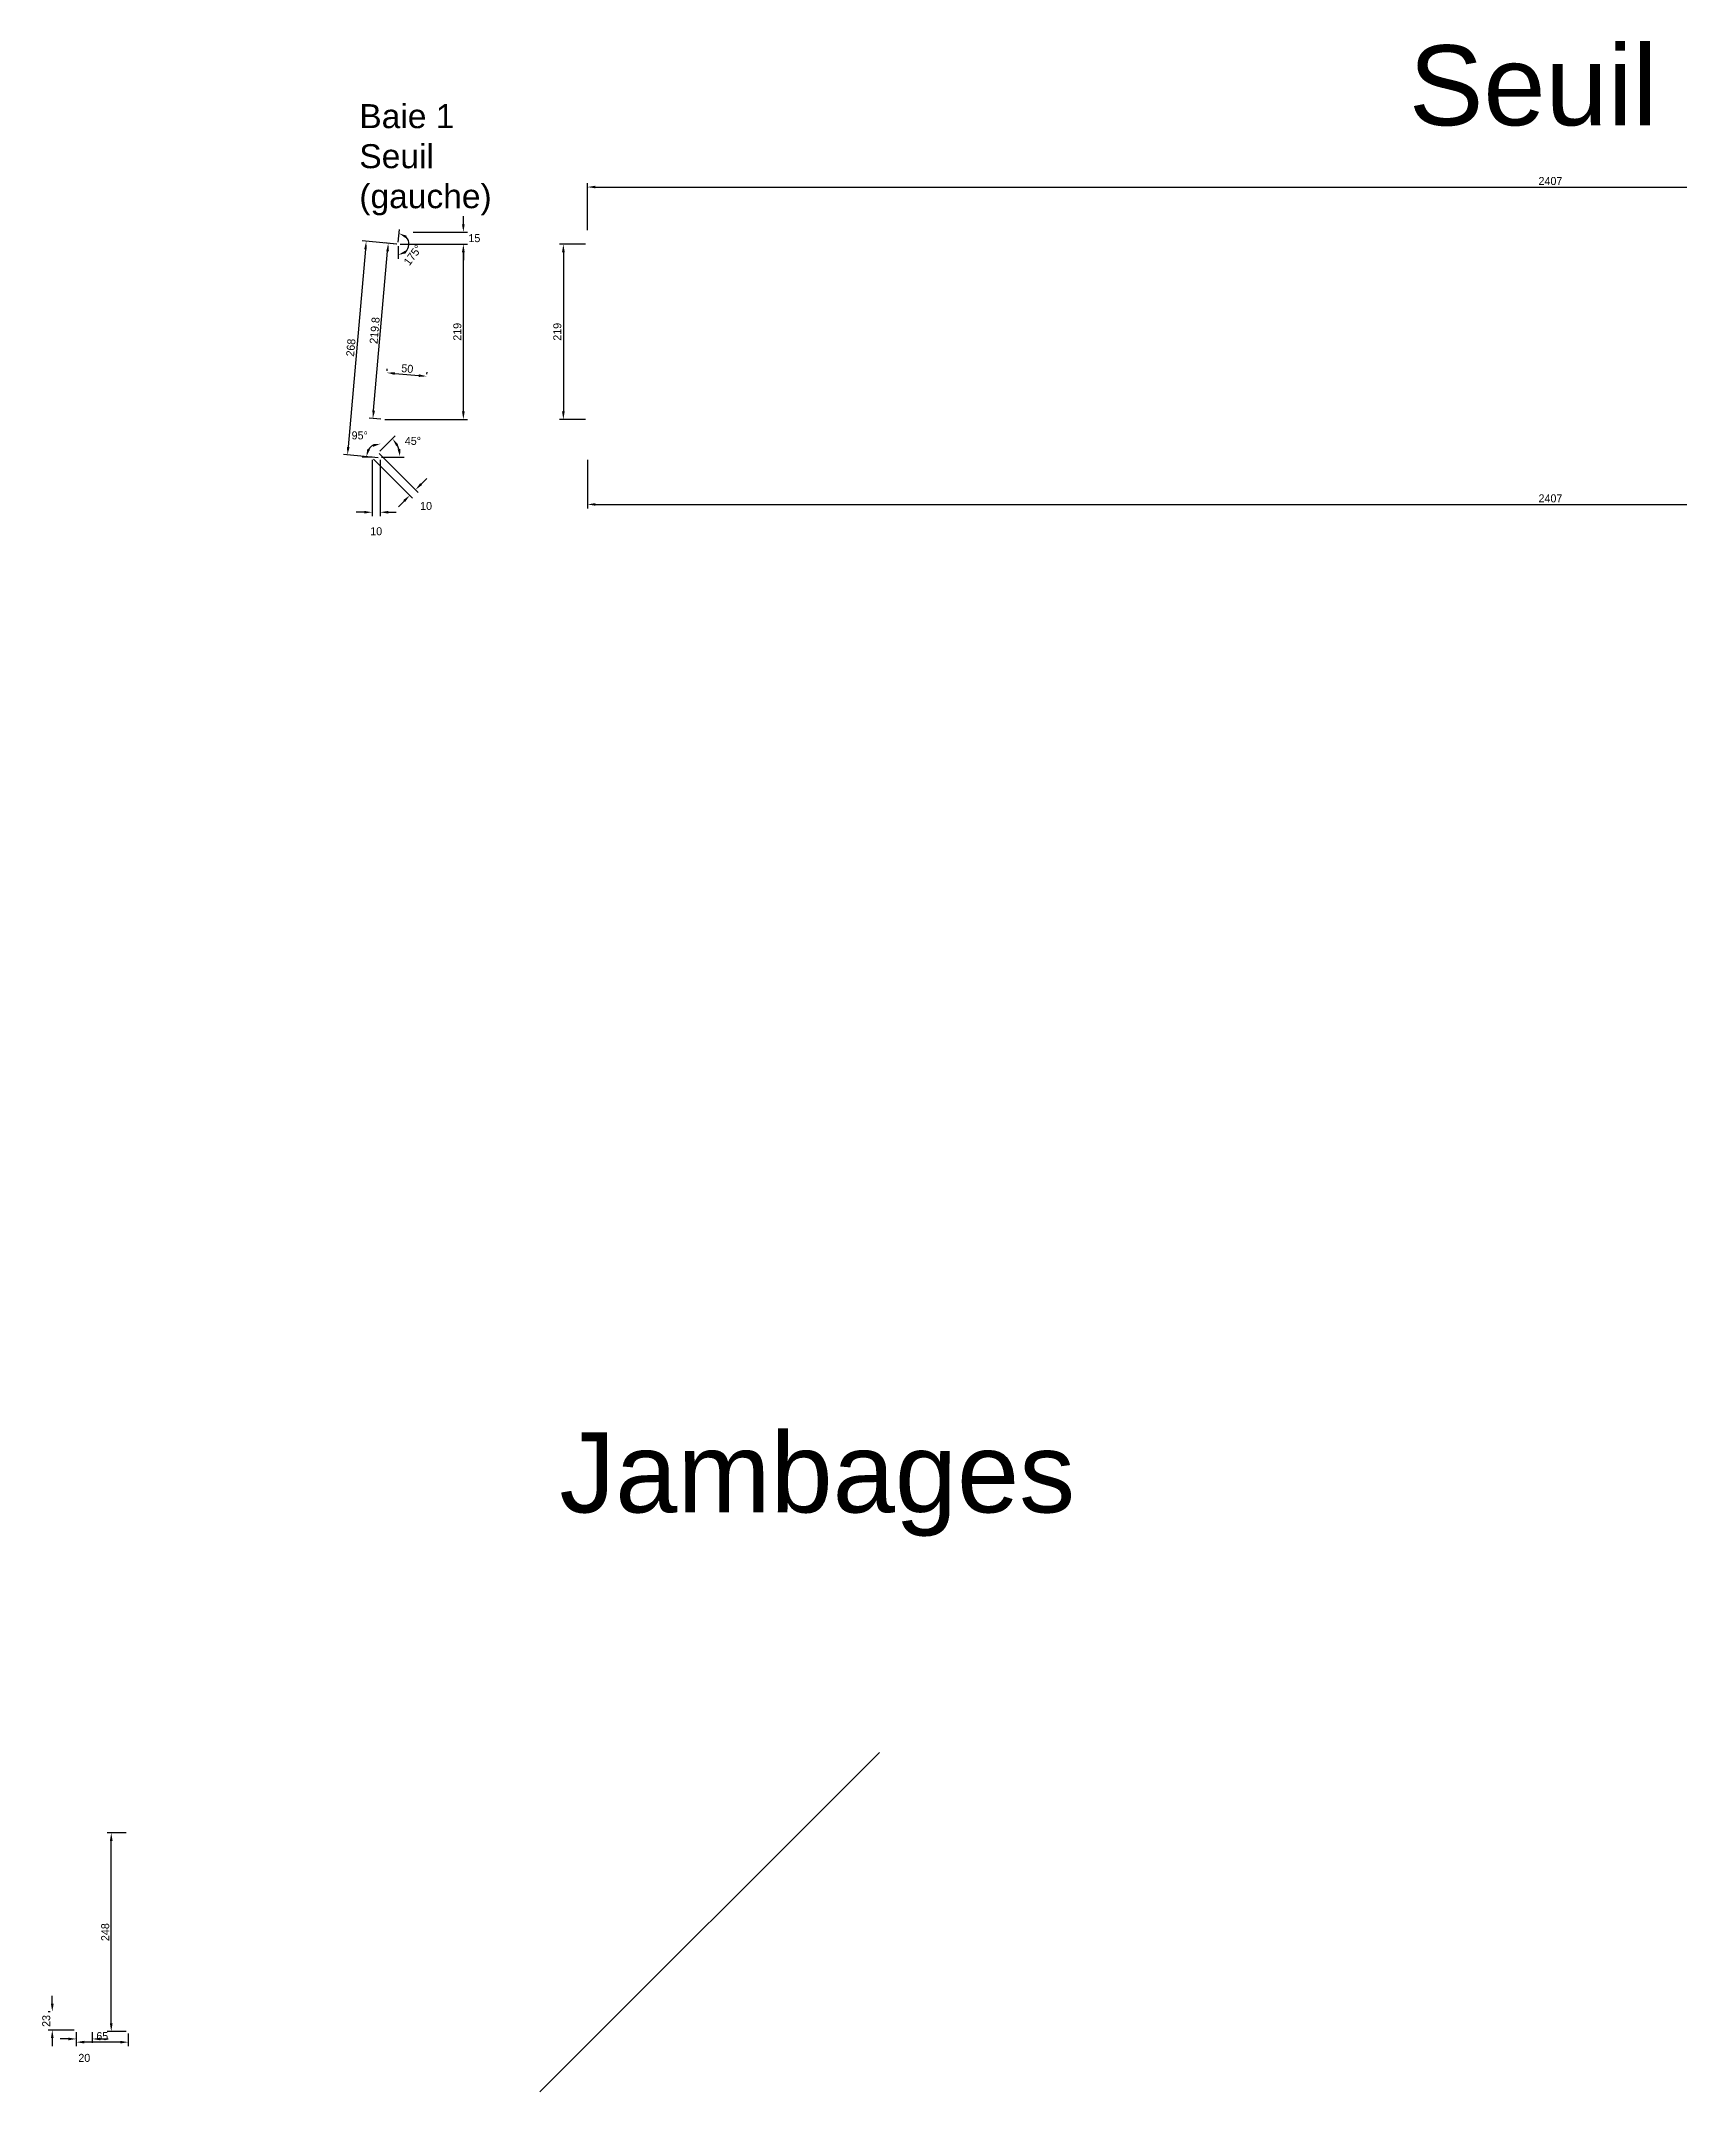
# Model space of a CAD drawing. Header units: millimetres. Extents: x -648 to 20580, y -6520 to 839.
# Drawn here: x -648 to 1400, y -1724 to 839 of the extents above; entities that cross this region are included whole.
import ezdxf

# ---------------------------------------------------------------- set-up
doc = ezdxf.new("R2010")
doc.units = ezdxf.units.MM
doc.layers.get('0').update_dxf_attribs({"lineweight": 25, "true_color": 0xffffff})
doc.layers.get('Defpoints').update_dxf_attribs({"true_color": 0xffffff})
doc.layers.add('Cotes', color=4, linetype='Continuous', lineweight=25, true_color=0x00ffff)
doc.styles.add('QCADDimTextStyle', font='txt')
doc.styles.add('textstyle11', font='')
doc.styles.add('textstyle12', font='')
doc.styles.add('textstyle24', font='')
doc.styles.get('textstyle11').set_extended_font_data('Liberation Sans')
doc.styles.get('textstyle12').set_extended_font_data('Liberation Sans')
doc.styles.get('textstyle24').set_extended_font_data('Liberation Sans')
doc.dimstyles.new('QCADDimStyle', dxfattribs={"dimtxt": 10, "dimasz": 10, "dimexe": 5, "dimexo": 2.5, "dimgap": 2.5, "dimtad": 1, "dimtoh": 1, "dimdec": 4, "dimzin": 0, "dimdsep": 46, "dimtxsty": 'QCADDimTextStyle', "dimcen": 0.09, "dimadec": 0, "dimazin": 0, "dimtfac": 1, "dimtdec": 4, "dimtofl": 0, "dimtmove": 0, "dimatfit": 3, "dimfxl": 1, "dimtolj": 1, "dimtzin": 0, "dimarcsym": 0})

# ---------------------------------------------------------------- blocks, each defined once
blk = doc.blocks.new('*D20')
at = {"layer": 'Cotes', "color": 0, "lineweight": -2}
for p, q in [((35, 315.5), (35, 254.8)), ((2442, 315.5), (2442, 254.8)), ((45, 259.8), (2432, 259.8))]:
    blk.add_line(p, q, dxfattribs=at)
at = {"layer": 'Cotes', "color": 0}
for points in [[(45, 261.4), (45, 258.1), (35, 259.8)], [(2432, 258.1), (2432, 261.4), (2442, 259.8)]]:
    blk.add_solid(points, dxfattribs=at)
at = {"layer": 'Defpoints', "color": 0}
for p in [(35, 318), (2442, 318), (2442, 259.8)]:
    blk.add_point(p, dxfattribs=at)
at = {"layer": 'Cotes', "color": 0, "insert": (1238.5, 267.3), "char_height": 10, "attachment_point": 5, "style": 'QCADDimTextStyle'}
blk.add_mtext('\\A1;2407', dxfattribs=at)
blk = doc.blocks.new('*D21')
at = {"layer": 'Cotes', "color": 0, "lineweight": -2}
for p, q in [((35, 602.5), (35, 661.4)), ((45, 656.4), (2432, 656.4)), ((2442, 602.5), (2442, 661.4))]:
    blk.add_line(p, q, dxfattribs=at)
at = {"layer": 'Cotes', "color": 0}
for points in [[(45, 658.1), (45, 654.8), (35, 656.4)], [(2432, 654.8), (2432, 658.1), (2442, 656.4)]]:
    blk.add_solid(points, dxfattribs=at)
at = {"layer": 'Defpoints', "color": 0}
for p in [(2442, 656.4), (35, 600), (2442, 600)]:
    blk.add_point(p, dxfattribs=at)
at = {"layer": 'Cotes', "color": 0, "insert": (1238.5, 663.9), "char_height": 10, "attachment_point": 5, "style": 'QCADDimTextStyle'}
blk.add_mtext('\\A1;2407', dxfattribs=at)
blk = doc.blocks.new('*D29')
at = {"layer": 'Cotes', "color": 0, "lineweight": -2}
for p, q in [((-603.7, -1652.5), (-603.7, -1667)), ((-548.7, -1662), (-593.7, -1662)), ((-538.7, -1651), (-538.7, -1667))]:
    blk.add_line(p, q, dxfattribs=at)
at = {"layer": 'Cotes', "color": 0}
for points in [[(-593.7, -1660.3), (-593.7, -1663.7), (-603.7, -1662)], [(-548.7, -1663.7), (-548.7, -1660.3), (-538.7, -1662)]]:
    blk.add_solid(points, dxfattribs=at)
at = {"layer": 'Defpoints', "color": 0}
for p in [(-603.7, -1650), (-603.7, -1662), (-538.7, -1648.5)]:
    blk.add_point(p, dxfattribs=at)
at = {"layer": 'Cotes', "color": 0, "insert": (-571.2, -1654.5), "char_height": 10, "attachment_point": 5, "style": 'QCADDimTextStyle'}
blk.add_mtext('\\A1;65', dxfattribs=at)
blk = doc.blocks.new('*D30')
at = {"layer": 'Cotes', "color": 0, "lineweight": -2}
for p, q in [((-613.7, -1658), (-623.7, -1658)), ((-603.7, -1649.5), (-603.7, -1663)), ((-583.7, -1649.5), (-583.7, -1663)), ((-573.7, -1658), (-563.7, -1658))]:
    blk.add_line(p, q, dxfattribs=at)
at = {"layer": 'Cotes', "color": 0}
for points in [[(-613.7, -1659.7), (-613.7, -1656.3), (-603.7, -1658)], [(-573.7, -1656.3), (-573.7, -1659.7), (-583.7, -1658)]]:
    blk.add_solid(points, dxfattribs=at)
at = {"layer": 'Defpoints', "color": 0}
for p in [(-603.7, -1647), (-583.7, -1647), (-583.7, -1658)]:
    blk.add_point(p, dxfattribs=at)
at = {"layer": 'Cotes', "color": 0, "insert": (-593.7, -1681.7), "char_height": 10, "attachment_point": 5, "style": 'QCADDimTextStyle'}
blk.add_mtext('\\A1;20', dxfattribs=at)
blk = doc.blocks.new('*D33')
at = {"layer": 'Cotes', "color": 0, "lineweight": -2}
for p, q in [((-633.7, -1614), (-633.7, -1604)), ((-636.2, -1624), (-638.7, -1624)), ((-606.2, -1647), (-638.7, -1647)), ((-633.7, -1657), (-633.7, -1667))]:
    blk.add_line(p, q, dxfattribs=at)
at = {"layer": 'Cotes', "color": 0}
for points in [[(-635.4, -1614), (-632, -1614), (-633.7, -1624)], [(-632, -1657), (-635.4, -1657), (-633.7, -1647)]]:
    blk.add_solid(points, dxfattribs=at)
at = {"layer": 'Defpoints', "color": 0}
for p in [(-633.7, -1624), (-633.7, -1624), (-603.7, -1647)]:
    blk.add_point(p, dxfattribs=at)
at = {"layer": 'Cotes', "color": 0, "insert": (-641.2, -1635.5), "char_height": 10, "attachment_point": 5, "rotation": 90, "style": 'QCADDimTextStyle'}
blk.add_mtext('\\A1;23', dxfattribs=at)
blk = doc.blocks.new('*D35')
at = {"layer": 'Cotes', "color": 0, "lineweight": -2}
for p, q in [((-541.2, -1400.5), (-565, -1400.5)), ((-560, -1638.5), (-560, -1410.5)), ((-541.2, -1648.5), (-565, -1648.5))]:
    blk.add_line(p, q, dxfattribs=at)
at = {"layer": 'Cotes', "color": 0}
for points in [[(-558.3, -1410.5), (-561.7, -1410.5), (-560, -1400.5)], [(-561.7, -1638.5), (-558.3, -1638.5), (-560, -1648.5)]]:
    blk.add_solid(points, dxfattribs=at)
at = {"layer": 'Defpoints', "color": 0}
for p in [(-560, -1400.5), (-538.7, -1400.5), (-538.7, -1648.5)]:
    blk.add_point(p, dxfattribs=at)
at = {"layer": 'Cotes', "color": 0, "insert": (-567.5, -1524.5), "char_height": 10, "attachment_point": 5, "rotation": 90, "style": 'QCADDimTextStyle'}
blk.add_mtext('\\A1;248', dxfattribs=at)
blk = doc.blocks.new('*D52')
at = {"layer": 'Cotes', "color": 0, "lineweight": -2}
for p, q in [((32.5, 585), (0, 585)), ((5, 575), (5, 376)), ((32.5, 366), (0, 366))]:
    blk.add_line(p, q, dxfattribs=at)
at = {"layer": 'Cotes', "color": 0}
for points in [[(6.7, 575), (3.3, 575), (5, 585)], [(3.3, 376), (6.7, 376), (5, 366)]]:
    blk.add_solid(points, dxfattribs=at)
at = {"layer": 'Defpoints', "color": 0}
for p in [(35, 585), (5, 366), (35, 366)]:
    blk.add_point(p, dxfattribs=at)
at = {"layer": 'Cotes', "color": 0, "insert": (-2.5, 475.5), "char_height": 10, "attachment_point": 5, "rotation": 90, "style": 'QCADDimTextStyle'}
blk.add_mtext('\\A1;219', dxfattribs=at)
blk = doc.blocks.new('*D57')
at = {"layer": 'Cotes', "color": 0, "lineweight": -2}
for p, q in [((-120, 610), (-120, 620)), ((-182.9, 600), (-115, 600)), ((-182.9, 585), (-115, 585)), ((-120, 575), (-120, 565))]:
    blk.add_line(p, q, dxfattribs=at)
at = {"layer": 'Cotes', "color": 0}
for points in [[(-121.7, 610), (-118.3, 610), (-120, 600)], [(-118.3, 575), (-121.7, 575), (-120, 585)]]:
    blk.add_solid(points, dxfattribs=at)
at = {"layer": 'Defpoints', "color": 0}
for p in [(-185.4, 600), (-120, 600), (-185.4, 585)]:
    blk.add_point(p, dxfattribs=at)
at = {"layer": 'Cotes', "color": 0, "insert": (-106.2, 592.5), "char_height": 10, "attachment_point": 5, "style": 'QCADDimTextStyle'}
blk.add_mtext('\\A1;15', dxfattribs=at)
blk = doc.blocks.new('*D58')
at = {"layer": 'Cotes', "color": 0, "lineweight": -2}
for p, q in [((-242.3, 578.6), (-263.9, 331.6)), ((-203, 585.2), (-246.4, 589)), ((-226.3, 318.2), (-269.7, 322))]:
    blk.add_line(p, q, dxfattribs=at)
at = {"layer": 'Cotes', "color": 0}
for points in [[(-240.6, 578.5), (-243.9, 578.8), (-241.4, 588.6)], [(-265.5, 331.7), (-262.2, 331.4), (-264.8, 321.6)]]:
    blk.add_solid(points, dxfattribs=at)
at = {"layer": 'Defpoints', "color": 0}
for p in [(-200.5, 585), (-264.8, 321.6), (-223.9, 318)]:
    blk.add_point(p, dxfattribs=at)
at = {"layer": 'Cotes', "color": 0, "insert": (-260.6, 455.7), "char_height": 10, "attachment_point": 5, "rotation": 85, "style": 'QCADDimTextStyle'}
blk.add_mtext('\\A1;268', dxfattribs=at)
blk = doc.blocks.new('*D59')
at = {"layer": 'Cotes', "color": 0, "lineweight": -2}
for p, q in [((-233.9, 315.5), (-233.9, 245)), ((-223.9, 315.5), (-223.9, 245)), ((-243.9, 250), (-253.9, 250)), ((-213.9, 250), (-203.9, 250))]:
    blk.add_line(p, q, dxfattribs=at)
at = {"layer": 'Cotes', "color": 0}
for points in [[(-243.9, 248.3), (-243.9, 251.7), (-233.9, 250)], [(-213.9, 251.7), (-213.9, 248.3), (-223.9, 250)]]:
    blk.add_solid(points, dxfattribs=at)
at = {"layer": 'Defpoints', "color": 0}
for p in [(-233.9, 318), (-223.9, 318), (-233.9, 250)]:
    blk.add_point(p, dxfattribs=at)
at = {"layer": 'Cotes', "color": 0, "insert": (-228.9, 226.2), "char_height": 10, "attachment_point": 5, "style": 'QCADDimTextStyle'}
blk.add_mtext('\\A1;10', dxfattribs=at)
blk = doc.blocks.new('*D60')
at = {"layer": 'Cotes', "color": 0, "lineweight": -2}
for p, q in [((-215.3, 426.7), (-215.1, 429.2)), ((-205.6, 423.4), (-175.7, 420.8)), ((-165.5, 422.4), (-165.3, 424.9))]:
    blk.add_line(p, q, dxfattribs=at)
at = {"layer": 'Cotes', "color": 0}
for points in [[(-205.5, 425), (-205.8, 421.7), (-215.6, 424.3)], [(-175.9, 419.1), (-175.6, 422.4), (-165.8, 419.9)]]:
    blk.add_solid(points, dxfattribs=at)
at = {"layer": 'Defpoints', "color": 0}
for p in [(-215.6, 424.3), (-165.8, 419.9), (-165.8, 419.9)]:
    blk.add_point(p, dxfattribs=at)
at = {"layer": 'Cotes', "color": 0, "insert": (-190, 429.5), "char_height": 10, "attachment_point": 5, "rotation": 355, "style": 'QCADDimTextStyle'}
blk.add_mtext('\\A1;50', dxfattribs=at)
blk = doc.blocks.new('*D61')
at = {"layer": 'Cotes', "color": 0, "lineweight": -2}
for p, q in [((-232.1, 316.3), (-183.4, 267.5)), ((-225, 323.3), (-176.3, 274.6)), ((-172.8, 285.2), (-165.7, 292.3)), ((-194, 264), (-201, 256.9))]:
    blk.add_line(p, q, dxfattribs=at)
at = {"layer": 'Cotes', "color": 0}
for points in [[(-173.9, 286.4), (-171.6, 284), (-179.8, 278.1)], [(-192.8, 262.8), (-195.2, 265.2), (-186.9, 271.1)]]:
    blk.add_solid(points, dxfattribs=at)
at = {"layer": 'Defpoints', "color": 0}
for p in [(-233.9, 318), (-226.8, 325.1), (-179.8, 278.1)]:
    blk.add_point(p, dxfattribs=at)
at = {"layer": 'Cotes', "color": 0, "insert": (-166.6, 257.8), "char_height": 10, "attachment_point": 5, "style": 'QCADDimTextStyle'}
blk.add_mtext('\\A1;10', dxfattribs=at)
blk = doc.blocks.new('*D62')
at = {"layer": 'Cotes', "color": 0, "lineweight": -2}
for p, q in [((-201.3, 587.6), (-199.9, 603.5)), ((-201.5, 582.5), (-201.5, 566.5))]:
    blk.add_line(p, q, dxfattribs=at)
blk.add_arc((-201.5, 585), 13.5, 313.4782, 41.5218, dxfattribs=at)
at = {"layer": 'Cotes', "color": 0}
for points in [[(-190.6, 595.5), (-192.1, 592.5), (-200.3, 598.5)], [(-192.8, 576.8), (-191.6, 573.7), (-201.5, 571.5)]]:
    blk.add_solid(points, dxfattribs=at)
at = {"layer": 'Defpoints', "color": 0}
for p in [(-201.5, 600), (-189.4, 591.1), (-202.9, 568.7), (-201.5, 585.1), (-201.5, 585)]:
    blk.add_point(p, dxfattribs=at)
at = {"layer": 'Cotes', "color": 0, "insert": (-183.1, 571.4), "char_height": 10, "attachment_point": 5, "rotation": 53.417, "style": 'QCADDimTextStyle'}
blk.add_mtext('\\A1;175%%d', dxfattribs=at)
blk = doc.blocks.new('*D63')
at = {"layer": 'Cotes', "color": 0, "lineweight": -2}
for p, q in [((-224.3, 326.2), (-205, 345.5)), ((-222.3, 319), (-194, 319))]:
    blk.add_line(p, q, dxfattribs=at)
blk.add_arc((-231.4, 319), 32.4, 17.7312, 27.2688, dxfattribs=at)
at = {"layer": 'Cotes', "color": 0}
for points in [[(-201.3, 334.9), (-204, 332.9), (-208.5, 342)], [(-202.2, 328.6), (-198.9, 329.2), (-199, 319)]]:
    blk.add_solid(points, dxfattribs=at)
at = {"layer": 'Defpoints', "color": 0}
for p in [(-231.4, 319), (-231.4, 319), (-226.1, 324.4), (-224.8, 319), (-200.1, 327.4)]:
    blk.add_point(p, dxfattribs=at)
at = {"layer": 'Cotes', "color": 0, "insert": (-183, 339.1), "char_height": 10, "attachment_point": 5, "style": 'QCADDimTextStyle'}
blk.add_mtext('\\A1;45%%d', dxfattribs=at)
blk = doc.blocks.new('*D64')
at = {"layer": 'Cotes', "color": 0, "lineweight": -2}
blk.add_line((-233.9, 319), (-246.4, 319), dxfattribs=at)
blk.add_arc((-224.8, 319), 16.6, 120.0106, 144.9894, dxfattribs=at)
at = {"layer": 'Cotes', "color": 0}
for points in [[(-232.7, 331.8), (-233.4, 335), (-223.3, 335.6)], [(-240, 329.1), (-236.8, 328.1), (-241.4, 319)]]:
    blk.add_solid(points, dxfattribs=at)
at = {"layer": 'Defpoints', "color": 0}
for p in [(-232.2, 333.9), (-223.1, 338.4), (-231.4, 319), (-224.8, 319), (-224.8, 319)]:
    blk.add_point(p, dxfattribs=at)
at = {"layer": 'Cotes', "color": 0, "insert": (-249.5, 346), "char_height": 10, "attachment_point": 5, "style": 'QCADDimTextStyle'}
blk.add_mtext('\\A1;95%%d', dxfattribs=at)
blk = doc.blocks.new('*D65')
at = {"layer": 'Cotes', "color": 0, "lineweight": -2}
for p, q in [((-199, 585), (-115, 585)), ((-120, 376), (-120, 575)), ((-218.2, 366), (-115, 366))]:
    blk.add_line(p, q, dxfattribs=at)
at = {"layer": 'Cotes', "color": 0}
for points in [[(-118.3, 575), (-121.7, 575), (-120, 585)], [(-121.7, 376), (-118.3, 376), (-120, 366)]]:
    blk.add_solid(points, dxfattribs=at)
at = {"layer": 'Defpoints', "color": 0}
for p in [(-201.5, 585), (-120, 585), (-220.7, 366)]:
    blk.add_point(p, dxfattribs=at)
at = {"layer": 'Cotes', "color": 0, "insert": (-127.5, 475.5), "char_height": 10, "attachment_point": 5, "rotation": 90, "style": 'QCADDimTextStyle'}
blk.add_mtext('\\A1;219', dxfattribs=at)
blk = doc.blocks.new('*D66')
at = {"layer": 'Cotes', "color": 0, "lineweight": -2}
for p, q in [((-232.1, 377), (-214.7, 576.1)), ((-204, 585.2), (-218.8, 586.5)), ((-223.2, 366.2), (-237.9, 367.5))]:
    blk.add_line(p, q, dxfattribs=at)
at = {"layer": 'Cotes', "color": 0}
for points in [[(-213, 576), (-216.3, 576.3), (-213.8, 586.1)], [(-233.7, 377.2), (-230.4, 376.9), (-233, 367.1)]]:
    blk.add_solid(points, dxfattribs=at)
at = {"layer": 'Defpoints', "color": 0}
for p in [(-213.8, 586.1), (-201.5, 585), (-220.7, 366)]:
    blk.add_point(p, dxfattribs=at)
at = {"layer": 'Cotes', "color": 0, "insert": (-230.8, 477.2), "char_height": 10, "attachment_point": 5, "rotation": 84.999, "style": 'QCADDimTextStyle'}
blk.add_mtext('\\A1;219.8', dxfattribs=at)

msp = doc.modelspace()

# ---------------------------------------------------------------- linework, layer by layer
msp.add_line((400, -1300), (-24.26, -1724.26))

# ---------------------------------------------------------------- texts
at = {"attachment_point": 1}
for s, insert, char_height, style in [('Seuil', (1061.52, 833.59), 100, 'textstyle11'), ('Baie 1\\PSeuil\\P(gauche)', (-250, 760), 30, 'textstyle24'), ('Jambages', (0, -900), 100, 'textstyle12')]:
    msp.add_mtext(s, dxfattribs=dict(at, insert=insert, char_height=char_height, style=style))

# ---------------------------------------------------------------- dimensions: what is measured, and where the dimension line sits
at = {"layer": 'Cotes'}
for p1, p2, distance, picture, middle in [((35, 600), (2442, 600), 56.44, '*D21', (1238.5, 663.94)), ((-185.44, 585), (-185.44, 600), -65.44, '*D57', (-106.25, 592.5)), ((-200.5, 585), (-223.86, 318.02), -41.06, '*D58', (-260.55, 455.74)), ((-220.66, 366), (-201.5, 585), 12.34, '*D66', (-230.84, 477.23)), ((-215.57, 424.26), (-165.76, 419.9), 0, '*D60', (-190.01, 429.55)), ((-223.86, 318.02), (-233.86, 318.02), 68.02, '*D59', (-228.86, 226.25)), ((-233.86, 318.02), (-226.79, 325.09), -66.4, '*D61', (-166.57, 257.81)), ((35, 318.02), (2442, 318.02), -58.27, '*D20', (1238.5, 267.25))]:
    dim = msp.add_aligned_dim(p1=p1, p2=p2, distance=distance, dimstyle='QCADDimStyle', override={"dimtxt": 10, "dimasz": 10, "dimexe": 5, "dimexo": 2.5, "dimgap": 2.5, "dimdec": 1, "dimzin": 8, "dimclrd": 0, "dimclre": 0, "dimclrt": 0, "dimazin": 2, "dimtmove": 2}, dxfattribs=at)
    dim.commit()
    dim.dimension.update_dxf_attribs({"geometry": picture, "text_midpoint": middle})
dim = msp.add_angular_dim_2l(base=(-189.44, 591.1), line1=((-201.5, 600), (-201.5, 585)), line2=((-201.5, 585.09), (-202.93, 568.71)), dimstyle='QCADDimStyle', override={"dimtxt": 10, "dimasz": 10, "dimexe": 5, "dimexo": 2.5, "dimgap": 2.5, "dimdec": 1, "dimzin": 8, "dimclrd": 0, "dimclre": 0, "dimclrt": 0, "dimazin": 2, "dimtmove": 2}, dxfattribs=at)
dim.commit()
dim.dimension.update_dxf_attribs({"geometry": '*D62', "text_midpoint": (-183.06, 571.36), "dimtype": 162})
for base, p1, p2, angle, picture, middle in [((-120, 585), (-220.66, 366), (-201.5, 585), 90, '*D65', (-127.5, 475.5)), ((5, 366), (35, 585), (35, 366), 90, '*D52', (-2.5, 475.5)), ((-560, -1400.5), (-538.7, -1648.5), (-538.7, -1400.5), 90, '*D35', (-567.5, -1524.5)), ((-633.7, -1624), (-603.7, -1647), (-633.7, -1624), 90, '*D33', (-641.2, -1635.5)), ((-583.7, -1658), (-603.7, -1647), (-583.7, -1647), 180, '*D30', (-593.7, -1681.75)), ((-603.7, -1662), (-538.7, -1648.5), (-603.7, -1650), 180, '*D29', (-571.2, -1654.5))]:
    dim = msp.add_linear_dim(base=base, p1=p1, p2=p2, angle=angle, dimstyle='QCADDimStyle', override={"dimtxt": 10, "dimasz": 10, "dimexe": 5, "dimexo": 2.5, "dimgap": 2.5, "dimdec": 1, "dimzin": 8, "dimclrd": 0, "dimclre": 0, "dimclrt": 0, "dimazin": 2, "dimtmove": 2}, dxfattribs=at)
    dim.commit()
    dim.dimension.update_dxf_attribs({"geometry": picture, "text_midpoint": middle})
for base, line1, line2, picture, middle in [((-232.23, 333.87), ((-223.08, 338.37), (-224.77, 319.02)), ((-224.77, 319.02), (-231.44, 319.02)), '*D64', (-249.52, 346.02)), ((-200.11, 327.42), ((-224.77, 319.02), (-231.44, 319.02)), ((-231.44, 319.02), (-226.08, 324.38)), '*D63', (-182.99, 339.09))]:
    dim = msp.add_angular_dim_2l(base=base, line1=line1, line2=line2, dimstyle='QCADDimStyle', override={"dimtxt": 10, "dimasz": 10, "dimexe": 5, "dimexo": 2.5, "dimgap": 2.5, "dimdec": 1, "dimzin": 8, "dimclrd": 0, "dimclre": 0, "dimclrt": 0, "dimazin": 2, "dimtmove": 2}, dxfattribs=at)
    dim.commit()
    dim.dimension.update_dxf_attribs({"geometry": picture, "text_midpoint": middle})

doc.saveas('drawing.dxf')
